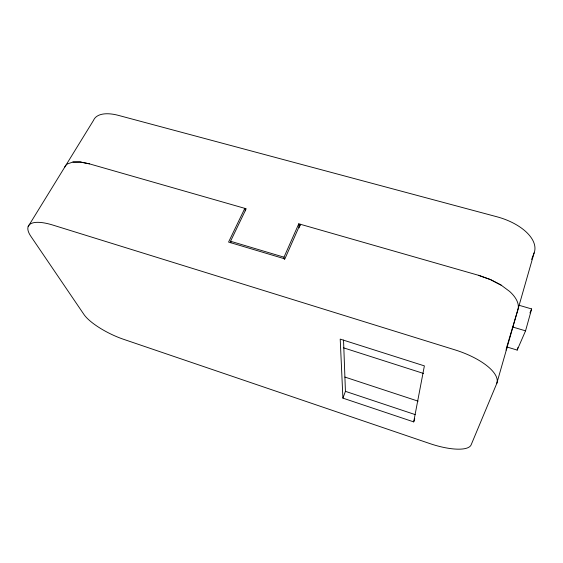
<?xml version="1.0" encoding="UTF-8"?>
<svg xmlns="http://www.w3.org/2000/svg" width="563" height="563" viewBox="0 0 563 563"><rect width="100%" height="100%" fill="white"/><g stroke="black" fill="none" stroke-linecap="round" stroke-linejoin="round"><path stroke-width="0.84" d="M413.706 421.891L424.382 365.88L340.207 339.116L342.902 398.132L413.706 421.891L414.734 418.773M507.2 347.054L517.179 350.095L525.553 330.847L531.648 308.953L519.093 305.287M517.179 350.095L517.883 347.568M496.742 383.537A48.594 18.72 18 0 0 455.15 349.926L52.549 224.975A43.548 14.568 28.7 0 0 30.698 236.073L84.056 314.626A35.687 10.373 26.3 0 0 123.536 339.292L429.963 443.616A39.811 12.527 19 0 0 471.147 444.826L496.742 383.537L534.132 252.878A44.956 23.787 15.3 0 0 496.988 216.797L118.582 115.422A40.606 18.846 31.3 0 0 93.507 120.383L28.15 226.586M342.902 398.132L345.429 391.341L343.536 340.052M531.627 259.452L534.132 252.878M517.714 310.283L506.271 348.659M506.003 350.102L506.989 347.667M529.931 312.965L531.648 308.953M284.371 259.494L284.005 257.185L298.777 223.814L478.761 275.37L490.591 279.635L501.147 285.131L509.621 291.43A46.532 21.683 16.6 0 1 517.629 310.502M230.957 242.815L230.541 241.253L246.179 208.746L89.264 163.805L80.298 162.003L72.894 162.045L67.553 163.882A41.88 17.045 30.1 0 0 64.576 167.415M72.894 162.045L80.418 162.017L89.51 163.875M230.541 241.253L284.005 257.185M512.464 326.934L525.553 330.847M343.444 347.8L423.467 373.431M344.852 377.055L418.105 401.159M345.429 391.341L415.177 414.593M478.451 275.279L490.429 279.558L501.147 285.131M245.362 210.815L244.821 208.359L228.571 242.069L284.878 258.881L300.185 224.222L300.375 225.833M298.777 223.814L299.256 227.846"/></g></svg>
